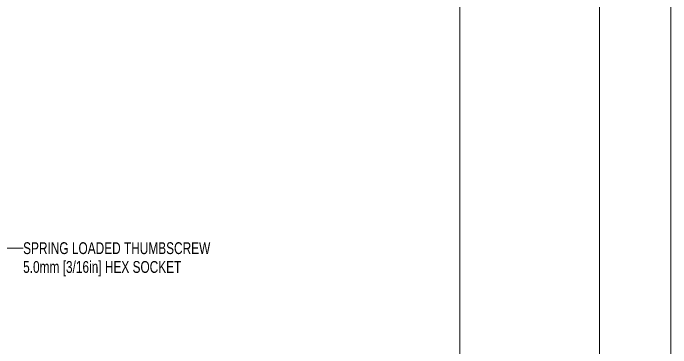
# Model space of a CAD drawing. Header units: millimetres. Extents: x 2 to 278, y 1 to 215.
# Drawn here: x 160.3 to 278, y 95 to 154.8 of the extents above; entities that cross this region are included whole.
import ezdxf

# ---------------------------------------------------------------- set-up
doc = ezdxf.new("R2010")
doc.units = ezdxf.units.MM
doc.styles.add('SLDTEXTSTYLE0', font='TXT', dxfattribs={"width": 0.75})
doc.dimstyles.new('SLDDIMSTYLE3', dxfattribs={"dimtxt": 2.116667, "dimasz": 3.175, "dimexe": 0, "dimexo": 0.0625, "dimgap": 0.529167, "dimtad": 0, "dimtih": 1, "dimtoh": 1, "dimdec": 1, "dimrnd": 1e-09, "dimzin": 12, "dimdsep": 46, "dimtxsty": 'SLDTEXTSTYLE0', "dimsah": 1, "dimcen": 0, "dimadec": 0, "dimazin": 3, "dimtfac": 1, "dimtdec": 1, "dimtofl": 0, "dimtmove": 0, "dimatfit": 3, "dimfxl": 1, "dimfrac": 2, "dimtolj": 1, "dimtzin": 12, "dimarcsym": 0})

# ---------------------------------------------------------------- blocks, each defined once
blk = doc.blocks.new('*D11')
at = {"color": 7, "linetype": 'Continuous', "lineweight": 0}
for p, q in [((144.94, 120.5), (158.26, 112.81)), ((158.26, 112.81), (162.07, 112.81))]:
    blk.add_line(p, q, dxfattribs=at)
blk.add_solid([(144.94, 120.5), (147.44, 118.47), (147.94, 119.35)], dxfattribs=at)
at = {"color": 7, "linetype": 'Continuous', "lineweight": 0, "char_height": 2.1167, "attachment_point": 1, "style": 'SLDTEXTSTYLE0'}
for s, insert in [('SPRING LOADED THUMBSCREW', (162.07, 113.85, -3.25)), ('5.0mm [3/16in] HEX SOCKET', (162.07, 110.49, -3.25))]:
    blk.add_mtext(s, dxfattribs=dict(at, insert=insert))

msp = doc.modelspace()

# ---------------------------------------------------------------- linework, layer by layer
at = {"color": 7, "linetype": 'Continuous', "lineweight": 0}
for p, q in [((277.99, 0.9), (277.99, 214.65)), ((265.22, 80.25), (265.22, 199.1)), ((240.22, 178.43), (240.22, 80.25))]:
    msp.add_line(p, q, dxfattribs=at)

# ---------------------------------------------------------------- dimensions: what is measured, and where the dimension line sits
dim = msp.add_diameter_dim_2p(p1=(132.4, 127.74), p2=(144.94, 120.5), text='SPRING LOADED THUMBSCREW\\P5.0mm [3/16in] HEX SOCKET', dimstyle='SLDDIMSTYLE3', override={"dimpost": '<>'}, dxfattribs=at)
dim.commit()
dim.dimension.update_dxf_attribs({"geometry": '*D11', "text_midpoint": (183.04, 112.81), "dimtype": 163})

doc.saveas('drawing.dxf')
